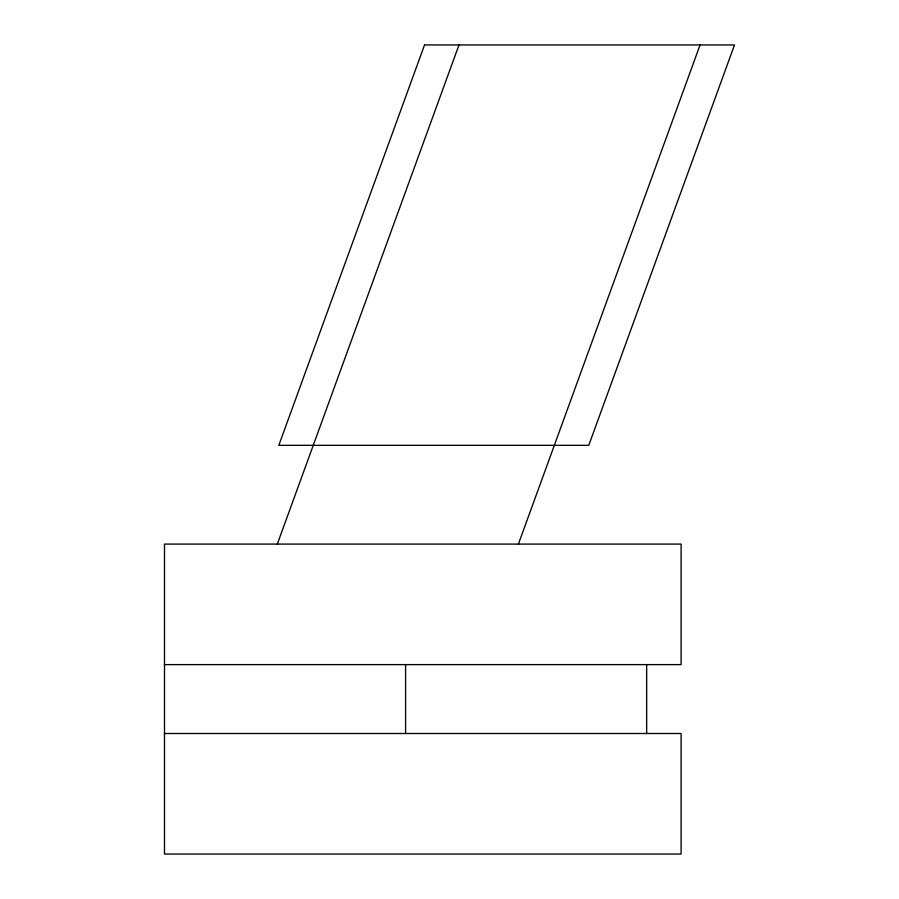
<?xml version="1.0" encoding="UTF-8"?>
<svg xmlns="http://www.w3.org/2000/svg" width="899" height="899" viewBox="0 0 899 899"><rect width="100%" height="100%" fill="white"/><g stroke="black" fill="none" stroke-linecap="round" stroke-linejoin="round"><path stroke-width="1.35" d="M277.308 544.086L458.984 44.95M518.397 544.086L700.063 44.95M164.495 664.619L681.105 664.619L681.105 544.086L164.495 544.086L164.495 854.05L681.105 854.05L681.105 733.505L164.495 733.505M646.662 664.619L646.662 733.505M405.584 664.619L405.584 733.505M424.542 44.95L278.814 445.331L588.778 445.331L734.505 44.95L424.542 44.95"/></g></svg>
